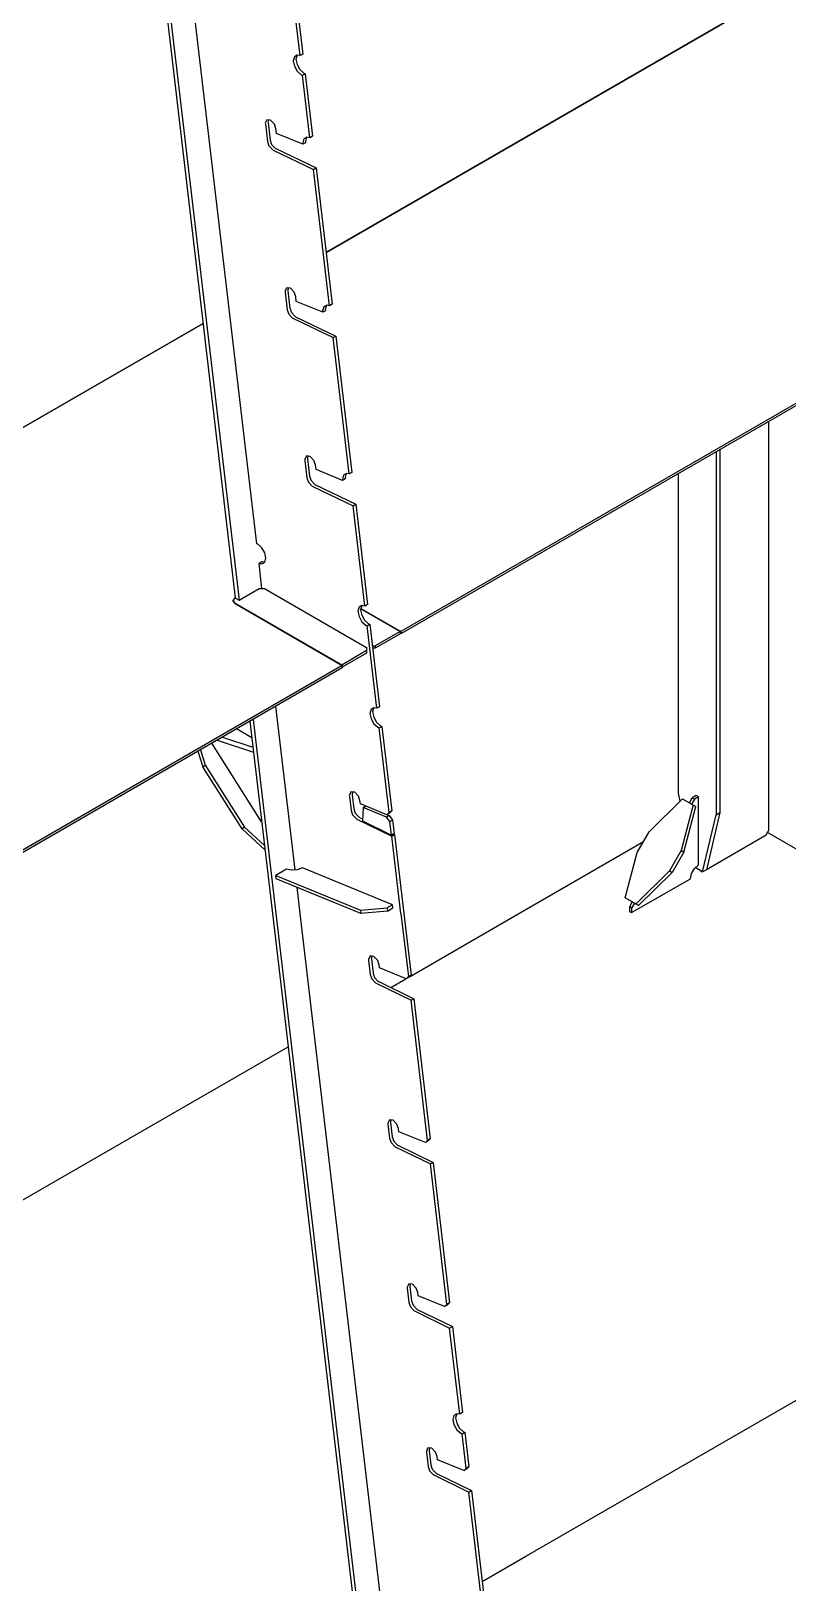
# Model space of a CAD drawing. Header units: millimetres. Extents: x -438477 to 631584, y 118817 to 676146.
# Drawn here: x 358579 to 359579, y 341356 to 343407 of the extents above; entities that cross this region are included whole.
import ezdxf

# ---------------------------------------------------------------- set-up
doc = ezdxf.new("R2010")
doc.units = ezdxf.units.MM
doc.linetypes.add('AVEVASOLID', pattern=[7.5, 7.5])
doc.layers.add('20_1', color=1, linetype='CONTINUOUS')

msp = doc.modelspace()

# ---------------------------------------------------------------- linework, layer by layer
at = {"layer": '20_1', "color": 1, "linetype": 'AVEVASOLID'}
for p, q in [((358730.203, 343664.676), (358848.605, 342657.511)), ((358734.865, 343664.676), (358853.601, 342654.676)), ((359484.081, 342850.333), (359484.081, 342371.045)), ((359489.031, 342853.19), (359489.031, 342373.902)), ((358848.186, 342650.403), (358845.45, 342654.221)), ((358872.134, 342497.025), (358902.275, 342240.641)), ((358867.769, 342494.504), (358897.612, 342240.641)), ((358802.579, 342456.867), (358808.749, 342436.67)), ((358824.561, 342469.559), (358872.563, 342453.721)), ((358831.76, 342473.716), (358871.764, 342460.517)), ((358799.19, 342454.911), (358805.512, 342434.217)), ((358860.742, 342354.725), (358887.036, 342330.604)), ((359052.986, 342361.942), (359048.628, 342367.85)), ((359437.993, 342323.795), (359422.408, 342296.799)), ((359441.492, 342321.775), (359425.908, 342294.779)), ((358897.612, 342240.641), (359032.161, 341096.134))]:
    msp.add_line(p, q, dxfattribs=at)
at = {"layer": '20_1', "color": 6, "linetype": 'AVEVASOLID'}
for p, q in [((359654.5, 343510.062), (358968.672, 343114.097)), ((358968.672, 343114.097), (359654.5, 343510.062)), ((358805.972, 343020.163), (358120.143, 342624.201)), ((358120.143, 342624.201), (358805.972, 343020.163)), ((358883.897, 342669.95), (358879.987, 342703.211)), ((358927.615, 342298.072), (358902.187, 342514.374)), ((358870.332, 342472.687), (358850.156, 342484.336)), ((358883.383, 342361.677), (358817.516, 342465.491)), ((359460.747, 342394.724), (359455.443, 342391.66)), ((359057.485, 342345.563), (359059.114, 342344.77)), ((359223.569, 342240.641), (359388.339, 342335.773)), ((359663.509, 342283.375), (359552.316, 342347.571)), ((359465.697, 342295.518), (359465.697, 342295.926)), ((358934.366, 342240.641), (358930.313, 342275.126)), ((359373.28, 342255.881), (359369.53, 342249.387)), ((359059.934, 341172.538), (358934.366, 342240.641)), ((359067.58, 342240.641), (359077.397, 342157.136)), ((359071.355, 342240.641), (359080.933, 342159.177)), ((359078.679, 342156.989), (359223.569, 342240.641)), ((359054.128, 342142.814), (359074.114, 342154.355)), ((358230.151, 341667.093), (358918.33, 342064.411)), ((359233.673, 341391.605), (359860.97, 341753.773)), ((359175.14, 341357.81), (359233.673, 341391.605))]:
    msp.add_line(p, q, dxfattribs=at)
for points in [[(358887.297, 342704.587), (358883.522, 342705.253), (358879.987, 342703.211), (358883.762, 342702.546), (358887.644, 342704.789), (358889.064, 342710.09), (358887.644, 342717.035), (358883.762, 342723.758), (358878.458, 342728.461), (358876.93, 342729.215), (358766.957, 343664.676)], [(358934.323, 343374.155), (358926.152, 343443.668), (358929.688, 343445.71), (358937.859, 343376.197), (358934.323, 343374.155), (358930.55, 343374.824), (358926.666, 343372.58), (358925.246, 343367.277), (358926.666, 343360.334), (358930.55, 343353.608), (358935.852, 343348.905), (358937.381, 343348.151)], [(358930.202, 343374.622), (358928.781, 343369.318), (358930.202, 343362.375), (358934.085, 343355.649), (358939.388, 343350.947), (358940.917, 343350.193)], [(358947.07, 343265.735), (358937.381, 343348.151), (358940.917, 343350.193), (358950.606, 343267.777), (358947.07, 343265.735), (358943.295, 343266.401), (358939.412, 343264.161), (358937.991, 343258.857), (358938.103, 343257.029)], [(358942.949, 343266.202), (358941.527, 343260.898), (358941.638, 343259.07), (358938.103, 343257.029), (358903.116, 343271.345), (358902.351, 343277.845), (358900.354, 343283.594), (358895.354, 343288.874), (358890.355, 343289.368), (358888.283, 343284.791), (358888.358, 343283.573), (358891.065, 343260.538), (358893.062, 343254.789), (358898.062, 343249.512), (358898.668, 343249.192), (358952.013, 343223.694)], [(358892.854, 343289.121), (358891.82, 343286.832), (358891.893, 343285.611), (358894.6, 343262.58), (358896.597, 343256.83), (358901.598, 343251.554), (358902.205, 343251.233), (358955.548, 343225.736)], [(358973.18, 343043.638), (358952.013, 343223.694), (358955.548, 343225.736), (358976.715, 343045.679), (358973.18, 343043.638), (358969.405, 343044.306), (358965.523, 343042.063), (358964.101, 343036.759), (358964.212, 343034.931)], [(359693.849, 343143.94), (359696.779, 343139.856), (359838.338, 343058.127), (359067.592, 342613.138)], [(358969.058, 343044.105), (358967.638, 343038.801), (358967.748, 343036.973), (358964.212, 343034.931), (358929.225, 343049.247), (358928.462, 343055.747), (358926.465, 343061.497), (358921.465, 343066.776), (358916.464, 343067.27), (358914.394, 343062.693), (358914.467, 343061.475), (358917.174, 343038.444), (358919.173, 343032.694), (358924.172, 343027.414), (358924.779, 343027.094), (358978.122, 343001.597)], [(358918.964, 343067.023), (358917.929, 343064.734), (358918.002, 343063.517), (358920.711, 343040.485), (358922.707, 343034.733), (358927.707, 343029.456), (358928.314, 343029.136), (358981.657, 343003.638)], [(359838.338, 343058.127), (359838.338, 343054.862), (359067.592, 342609.873)], [(358999.3, 342821.454), (358978.122, 343001.597), (358981.657, 343003.638), (359002.835, 342823.493), (358999.3, 342821.454), (358995.525, 342822.12), (358991.643, 342819.877), (358990.221, 342814.576), (358990.332, 342812.745)], [(359471.463, 342298.847), (359550.549, 342344.507), (359554.085, 342350.632), (359554.085, 342890.748)], [(358995.178, 342821.918), (358993.758, 342816.617), (358993.868, 342814.786), (358990.332, 342812.745), (358955.345, 342827.06), (358954.582, 342833.564), (358952.585, 342839.313), (358947.585, 342844.59), (358942.584, 342845.087), (358940.514, 342840.51), (358940.587, 342839.289), (358943.295, 342816.257), (358945.293, 342810.508), (358950.292, 342805.228), (358950.899, 342804.908), (359004.242, 342779.413)], [(358945.085, 342844.84), (358944.049, 342842.551), (358944.122, 342841.33), (358946.831, 342818.299), (358948.828, 342812.549), (358953.827, 342807.27), (358954.434, 342806.949), (359007.777, 342781.455)], [(359019.843, 342646.705), (359004.242, 342779.413), (359007.777, 342781.455), (359023.378, 342648.746), (359019.843, 342646.705), (359016.068, 342647.373), (359012.186, 342645.13), (359010.765, 342639.826), (359012.186, 342632.883), (359016.068, 342626.157), (359021.372, 342621.454), (359022.9, 342620.701)], [(358845.322, 342654.041), (358848.25, 342649.958), (358989.809, 342568.232), (358422.409, 342240.641)], [(358848.515, 342658.277), (358848.251, 342658.124), (358845.464, 342654.239)], [(359015.721, 342647.172), (359014.301, 342641.868), (359015.721, 342634.925), (359019.603, 342628.199), (359024.907, 342623.496), (359026.436, 342622.742)], [(359014.774, 342643.632), (359067.592, 342613.138), (359067.592, 342609.873), (359066.469, 342610.52)], [(359035.704, 342511.783), (359022.9, 342620.701), (359026.436, 342622.742), (359039.24, 342513.825), (359035.704, 342511.783), (359031.929, 342512.449), (359028.047, 342510.209), (359026.627, 342504.905), (359028.047, 342497.959), (359031.929, 342491.236), (359037.233, 342486.533), (359038.762, 342485.779)], [(358989.809, 342568.232), (358989.809, 342564.963), (358428.067, 342240.641)], [(359031.583, 342512.25), (359030.162, 342506.946), (359031.583, 342500.001), (359035.465, 342493.278), (359040.769, 342488.575), (359042.297, 342487.821)], [(359048.921, 342371.03), (359051.91, 342373.935), (359038.762, 342485.779), (359042.297, 342487.821), (359055.446, 342375.974), (359051.91, 342373.935)], [(359055.446, 342375.974), (359052.457, 342373.072), (359048.921, 342371.03), (359013.934, 342385.349), (359013.425, 342389.683), (359011.427, 342395.432), (359006.429, 342400.709), (359001.428, 342401.206), (358999.356, 342396.628), (358999.431, 342395.408), (359001.636, 342376.645), (359003.633, 342370.896), (359008.634, 342365.619), (359009.184, 342365.323), (359055.579, 342342.728)], [(359003.928, 342400.959), (359002.892, 342398.67), (359002.966, 342397.449), (359005.171, 342378.687), (359007.169, 342372.938), (359012.169, 342367.661), (359012.72, 342367.365), (359016.745, 342365.406)], [(359372.359, 342247.754), (359369.53, 342249.387), (359369.53, 342243.262), (359372.359, 342241.63), (359450.14, 342286.536), (359451.561, 342293.482), (359455.443, 342300.205), (359460.747, 342304.908), (359460.747, 342394.724), (359457.918, 342396.357), (359452.614, 342393.293)], [(359448.865, 342386.799), (359452.614, 342393.293), (359455.443, 342391.66), (359451.694, 342385.166)], [(359067.58, 342240.641), (359055.579, 342342.728), (359059.114, 342344.77), (359071.355, 342240.641)], [(359462.868, 342297.559), (359462.868, 342297.15), (359465.697, 342295.518), (359466.049, 342295.722)], [(359376.108, 342254.249), (359372.359, 342247.754), (359372.359, 342241.63)], [(359074.408, 342154.233), (359077.397, 342157.136), (359080.933, 342159.177), (359077.944, 342156.275), (359074.408, 342154.233), (359039.421, 342168.549), (359038.912, 342172.883), (359036.914, 342178.635), (359031.914, 342183.912), (359026.915, 342184.406), (359024.843, 342179.828), (359024.918, 342178.611), (359027.123, 342159.849), (359029.12, 342154.099), (359034.12, 342148.82), (359034.671, 342148.527), (359081.065, 342125.931)], [(359029.414, 342184.159), (359028.378, 342181.87), (359028.453, 342180.652), (359030.658, 342161.89), (359032.655, 342156.141), (359037.656, 342150.861), (359038.207, 342150.568), (359084.601, 342127.973)], [(359099.843, 341937.873), (359102.832, 341940.778), (359081.065, 342125.931), (359084.601, 342127.973), (359106.368, 341942.817), (359102.832, 341940.778)], [(359106.368, 341942.817), (359103.378, 341939.914), (359099.843, 341937.873), (359064.856, 341952.192), (359064.346, 341956.525), (359062.349, 341962.275), (359057.35, 341967.551), (359052.35, 341968.049), (359050.279, 341963.471), (359050.353, 341962.25), (359052.557, 341943.488), (359054.555, 341937.739), (359059.555, 341932.462), (359060.106, 341932.166), (359106.5, 341909.571)], [(359054.849, 341967.801), (359053.815, 341965.513), (359053.888, 341964.292), (359056.093, 341945.53), (359058.09, 341939.78), (359063.091, 341934.501), (359063.643, 341934.208), (359110.036, 341911.612)], [(359125.33, 341721.076), (359128.319, 341723.978), (359106.5, 341909.571), (359110.036, 341911.612), (359131.854, 341726.02), (359128.319, 341723.978)], [(359131.854, 341726.02), (359128.865, 341723.118), (359125.33, 341721.076), (359090.343, 341735.392), (359089.833, 341739.725), (359087.837, 341745.478), (359082.837, 341750.754), (359077.837, 341751.249), (359075.766, 341746.671), (359075.839, 341745.453), (359078.044, 341726.691), (359080.042, 341720.942), (359085.042, 341715.662), (359085.593, 341715.369), (359131.987, 341692.774)], [(359080.336, 341751.002), (359079.302, 341748.713), (359079.375, 341747.495), (359081.581, 341728.733), (359083.577, 341722.983), (359088.577, 341717.704), (359089.128, 341717.411), (359135.523, 341694.816)], [(359145.374, 341578.904), (359131.987, 341692.774), (359135.523, 341694.816), (359148.909, 341580.945), (359145.374, 341578.904), (359141.599, 341579.572), (359137.717, 341577.329), (359136.296, 341572.025), (359137.717, 341565.082), (359141.599, 341558.356), (359146.903, 341553.657), (359148.43, 341552.9)], [(359141.252, 341579.371), (359139.832, 341574.067), (359141.252, 341567.124), (359145.134, 341560.398), (359150.438, 341555.695), (359151.967, 341554.941)], [(359150.816, 341504.279), (359153.806, 341507.181), (359148.43, 341552.9), (359151.967, 341554.941), (359157.341, 341509.223), (359153.806, 341507.181)], [(359157.341, 341509.223), (359154.352, 341506.321), (359150.816, 341504.279), (359115.83, 341518.595), (359115.32, 341522.928), (359113.323, 341528.678), (359108.324, 341533.957), (359103.323, 341534.452), (359101.253, 341529.874), (359101.326, 341528.657), (359103.531, 341509.894), (359105.528, 341504.145), (359110.529, 341498.865), (359111.079, 341498.572), (359157.474, 341475.977)], [(359105.823, 341534.205), (359104.788, 341531.916), (359104.862, 341530.695), (359107.066, 341511.936), (359109.064, 341506.186), (359114.064, 341500.907), (359114.616, 341500.614), (359161.009, 341478.019)], [(359173.471, 341311.57), (359176.46, 341314.472), (359157.474, 341475.977), (359161.009, 341478.019), (359179.996, 341316.514), (359176.46, 341314.472)]]:
    msp.add_lwpolyline(points, dxfattribs=at)
at = {"layer": '20_1', "color": 1, "linetype": 'AVEVASOLID'}
for points in [[(359436.549, 342388.953), (359434.584, 342399.622), (359434.584, 342821.753)], [(358848.044, 342657.834), (358853.56, 342654.651), (358880.077, 342669.962), (358887.184, 342669.941), (359022.237, 342591.965), (359022.275, 342587.864), (358989.394, 342568.879)], [(358989.394, 342568.47), (358989.394, 342568.879), (358848.267, 342650.358), (358848.267, 342649.949)], [(359014.678, 342643.278), (359066.469, 342613.376), (359033.588, 342594.394)], [(359066.469, 342613.376), (359066.469, 342610.111), (359033.588, 342591.129)], [(359022.275, 342587.864), (359022.275, 342584.595), (358989.809, 342565.851)], [(359029.767, 342594.407), (359033.588, 342594.394), (359033.588, 342591.129), (359030.151, 342591.138)], [(358887.75, 342324.524), (358857.504, 342352.271), (358805.512, 342434.217), (358808.749, 342436.67), (358860.742, 342354.725), (358857.504, 342352.271)], [(359017.841, 342380.448), (359016.567, 342362.955), (359055.075, 342344.172)], [(359049.111, 342371.14), (359052.164, 342369.892), (359048.628, 342367.85), (359017.841, 342380.448), (359021.187, 342382.38)], [(359378.265, 342253.003), (359422.408, 342296.799), (359425.908, 342294.779), (359381.764, 342250.983), (359364.122, 342261.17), (359379.981, 342321.296), (359395.566, 342348.288), (359439.708, 342392.084), (359457.35, 342381.901)], [(359453.85, 342383.921), (359437.993, 342323.795), (359441.492, 342321.775), (359457.35, 342381.901)], [(359466.403, 342295.518), (359484.081, 342371.045), (359489.031, 342373.902), (359471.353, 342298.377), (359466.403, 342295.518), (359456.564, 342301.2)], [(359052.164, 342369.892), (359056.522, 342363.984), (359058.611, 342346.213), (359055.075, 342344.172), (359052.986, 342361.942), (359056.522, 342363.984)], [(359056.236, 342252.14), (358937.283, 342300.815), (358930.574, 342298.328), (358922.85, 342297.66), (358916.182, 342298.984), (358902.039, 342290.821)], [(359049.675, 342243.723), (359014.505, 342240.674), (358902.548, 342286.487), (358902.039, 342290.821), (359013.995, 342245.008), (359014.505, 342240.674)], [(359013.995, 342245.008), (359049.165, 342248.057), (359049.675, 342243.723), (359056.746, 342247.806), (359056.236, 342252.14), (359049.165, 342248.057)], [(358902.275, 342240.641), (359037.059, 341094.129), (359075.565, 340991.401)]]:
    msp.add_lwpolyline(points, dxfattribs=at)

doc.saveas('drawing.dxf')
